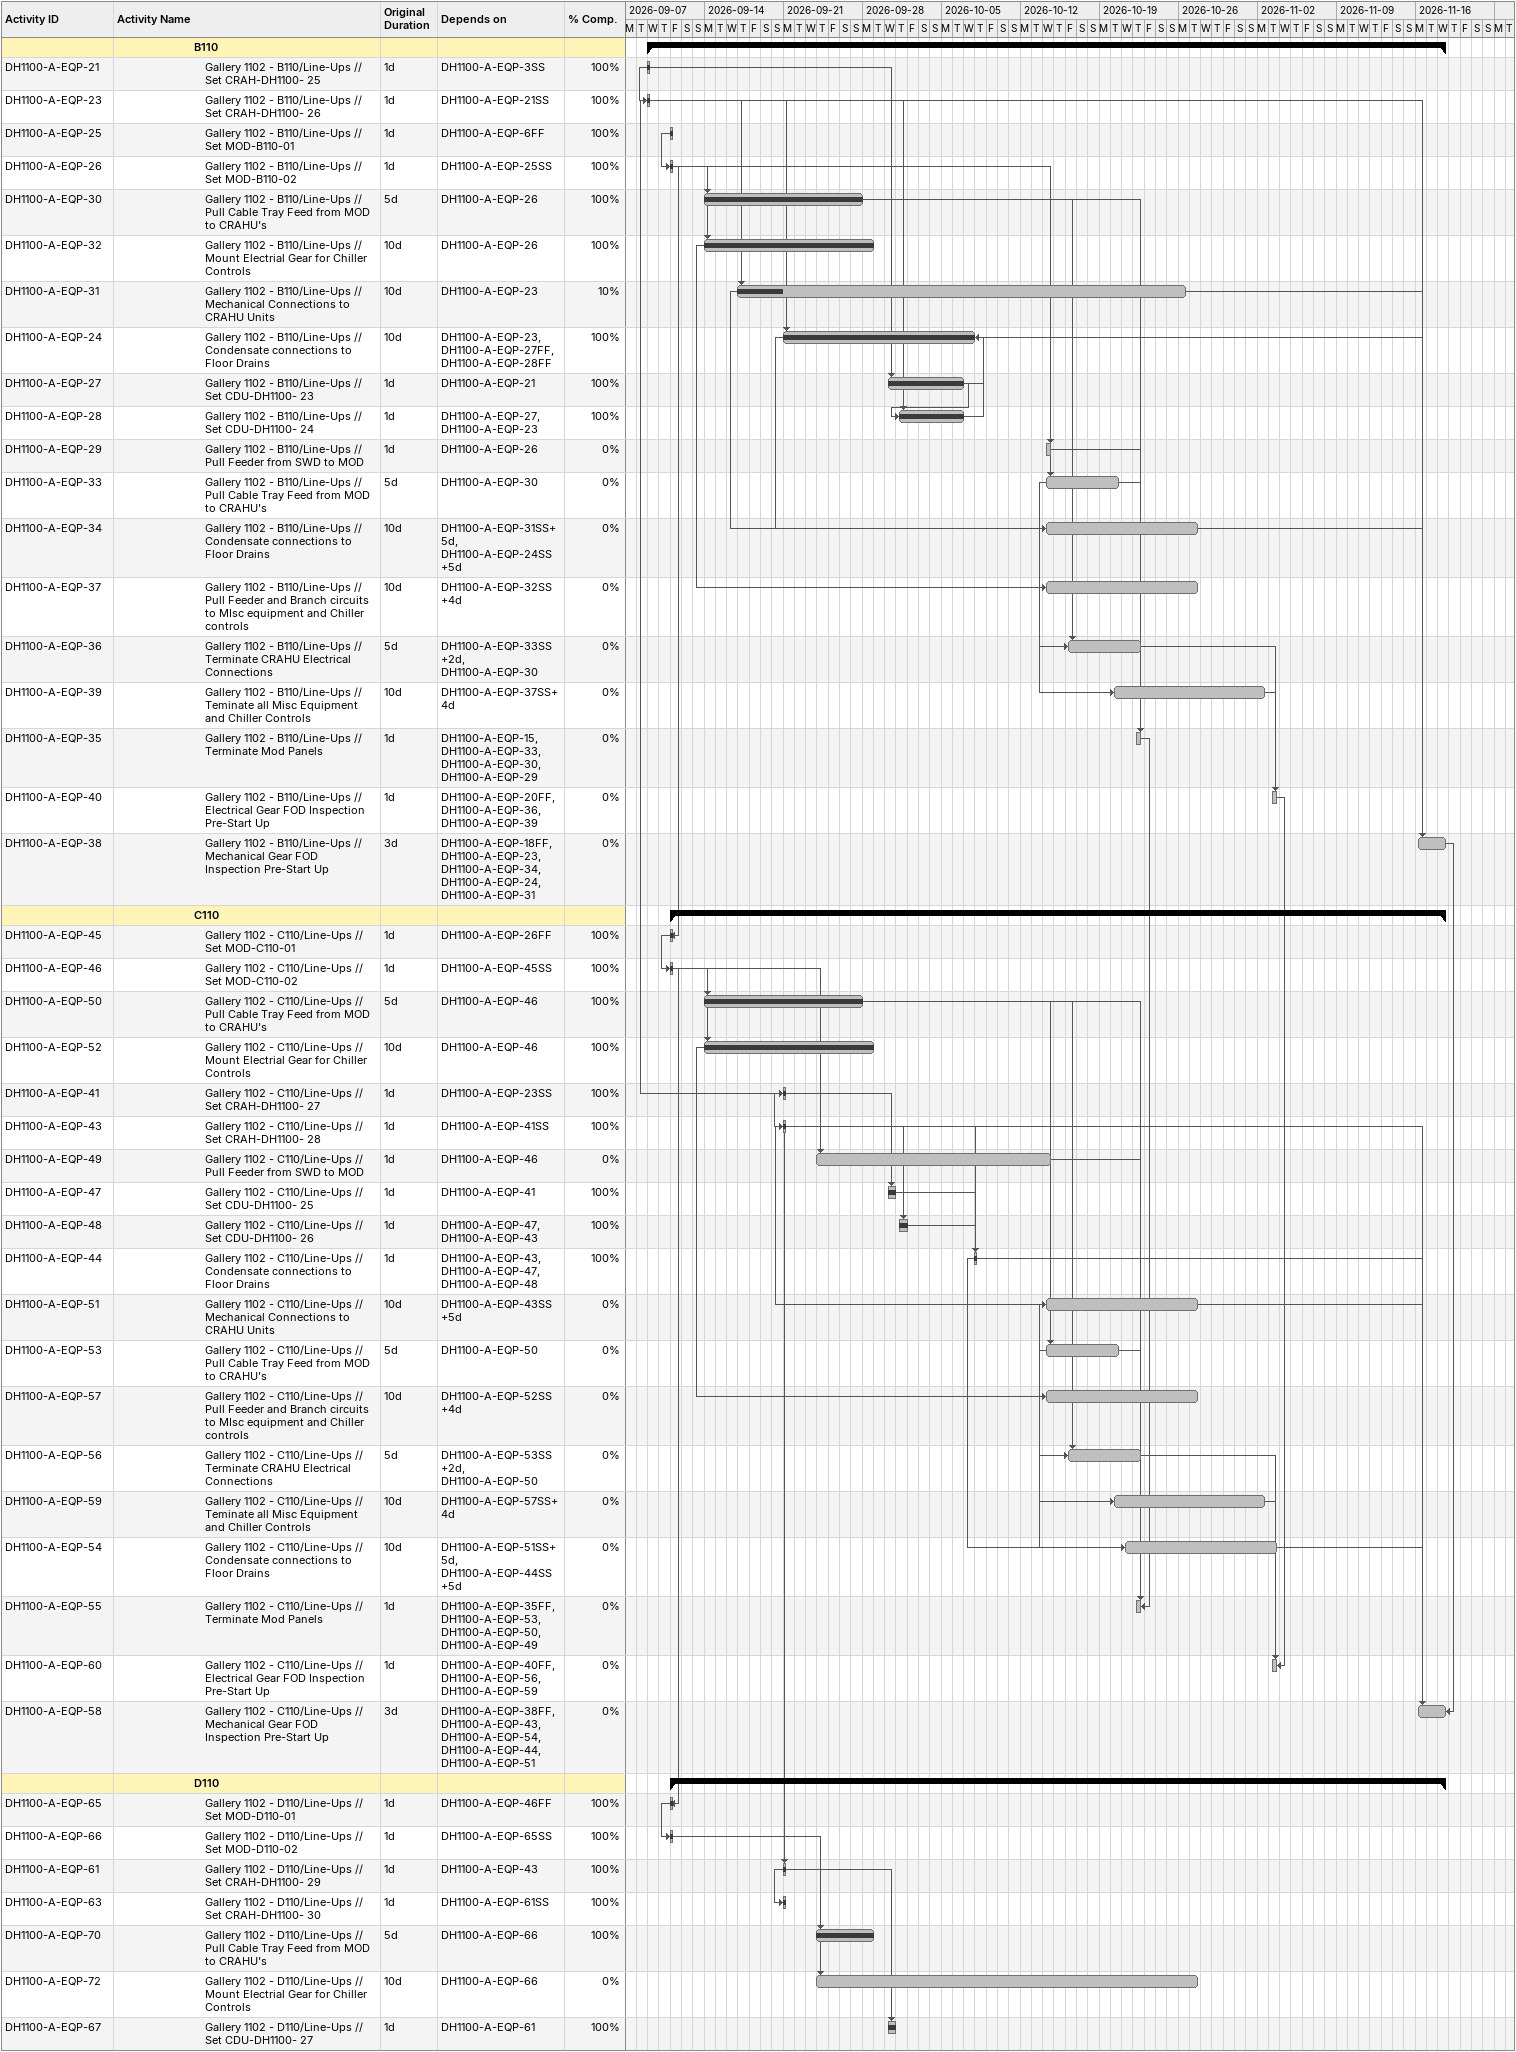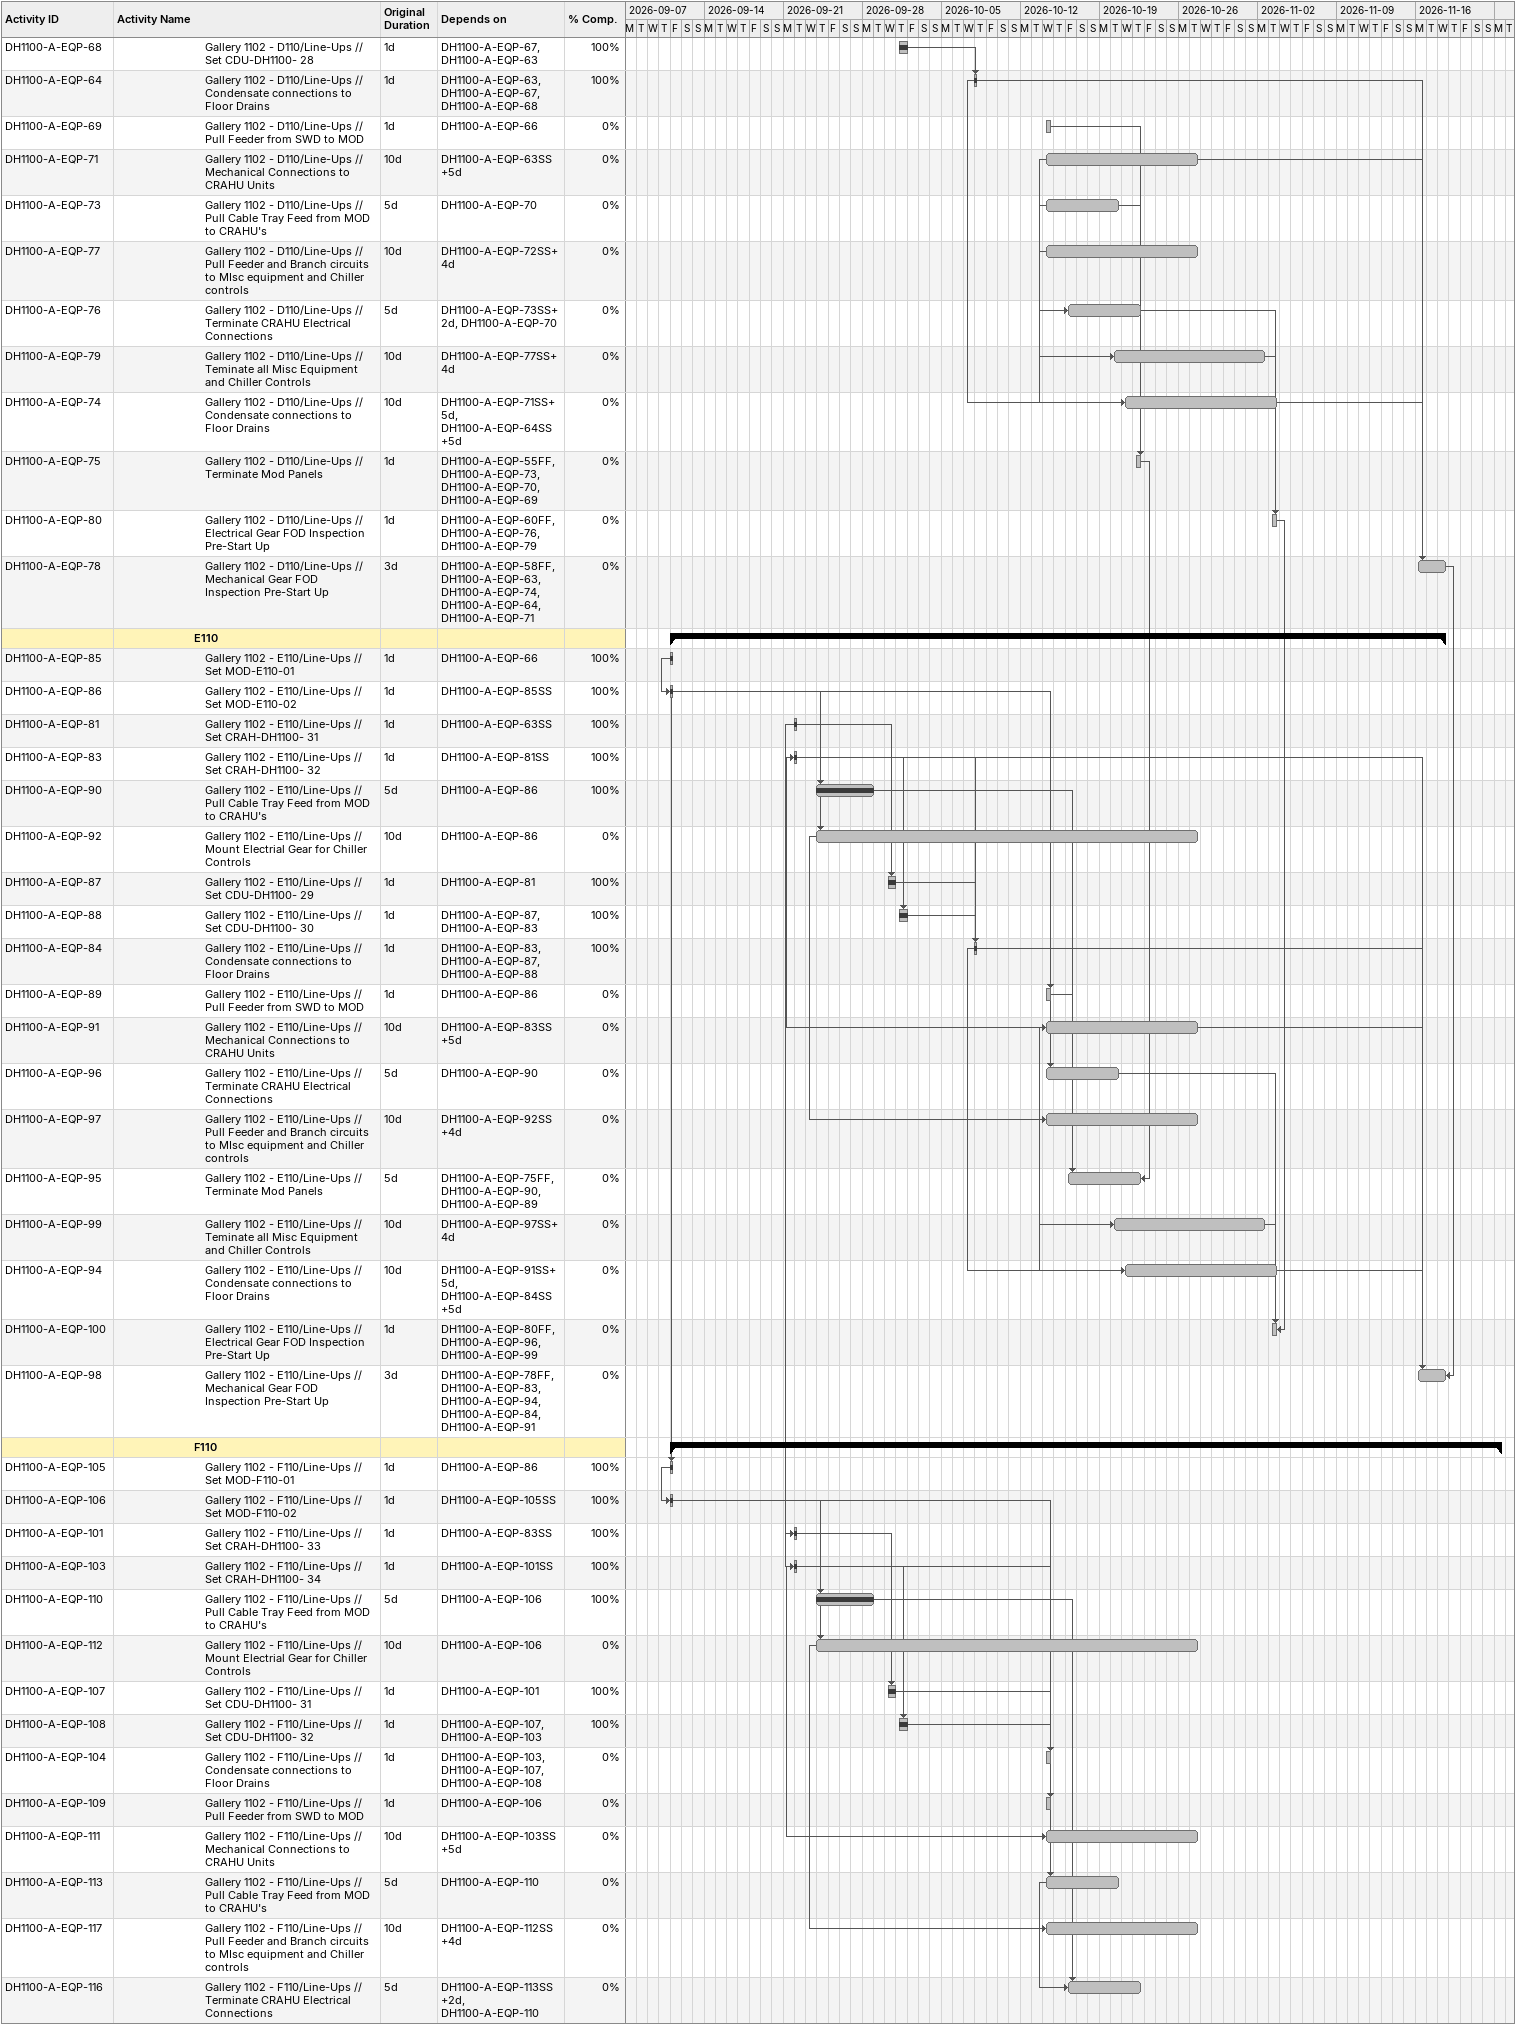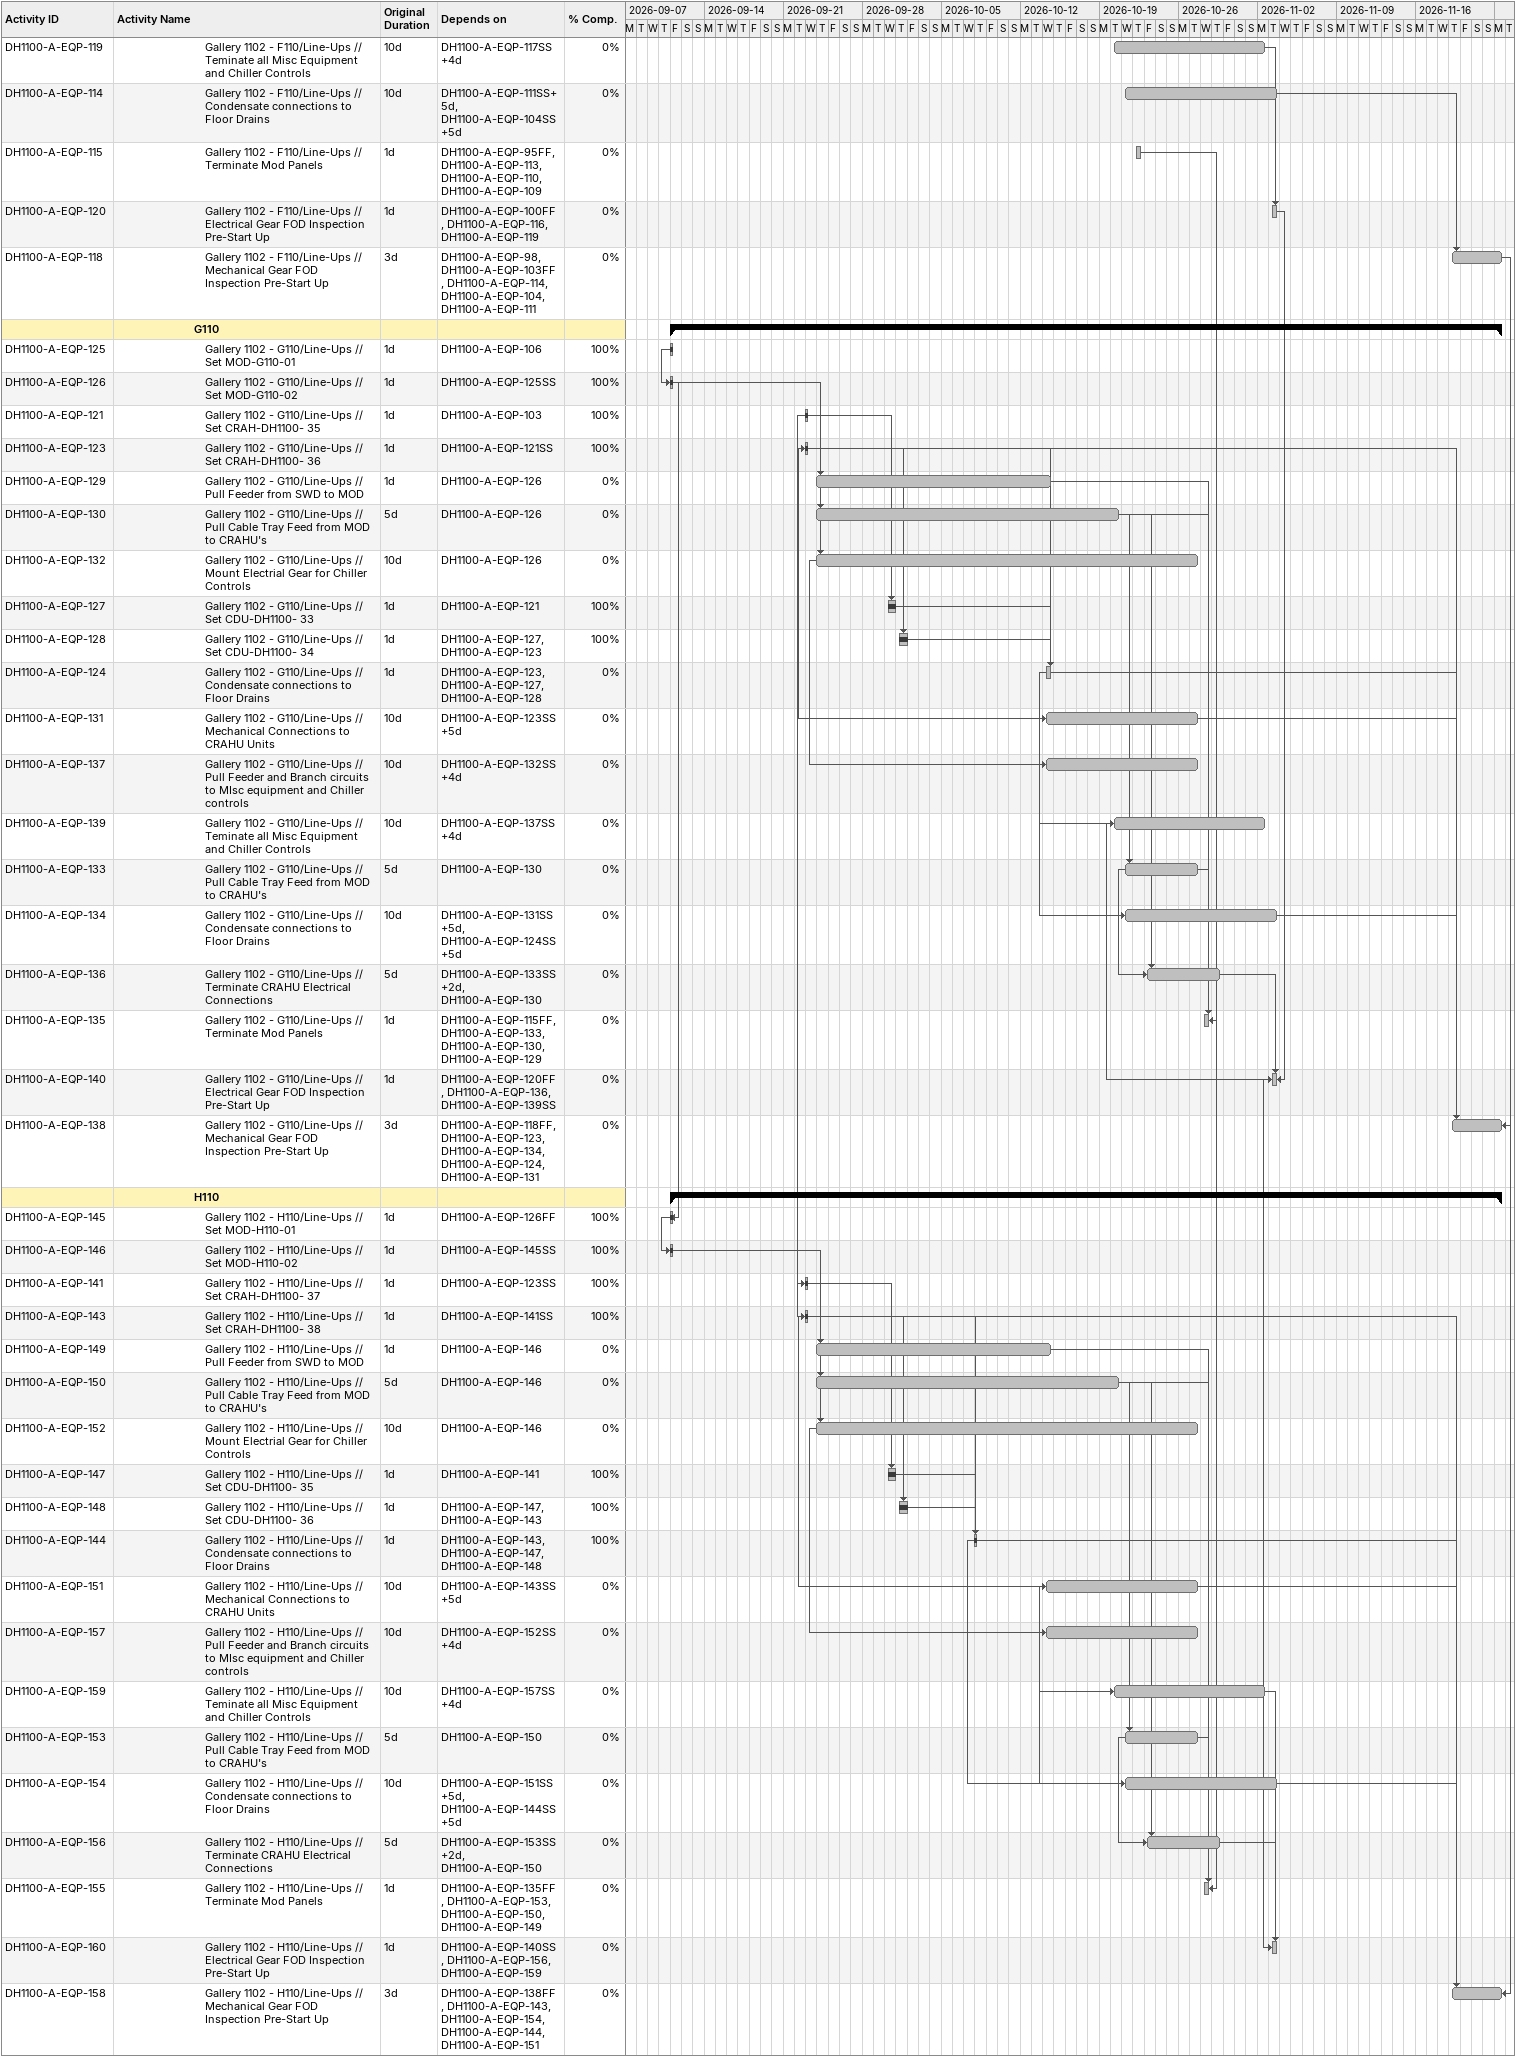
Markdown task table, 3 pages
| ID | Level | Task | Original duration | Start | Finish | Predecessors | % complete |
|---|---|---|---|---|---|---|---|
|  | 8 | **B110** |  | 2026-09-09 | 2026-11-18 |  |  |
| DH1100-A-EQP-21 | 9 | Gallery 1102 - B110/Line-Ups // Set CRAH-DH1100- 25 | 1d | 2026-09-09 | 2026-09-09 | DH1100-A-EQP-3SS | 100 |
| DH1100-A-EQP-23 | 9 | Gallery 1102 - B110/Line-Ups // Set CRAH-DH1100- 26 | 1d | 2026-09-09 | 2026-09-09 | DH1100-A-EQP-21SS | 100 |
| DH1100-A-EQP-25 | 9 | Gallery 1102 - B110/Line-Ups // Set MOD-B110-01 | 1d | 2026-09-11 | 2026-09-11 | DH1100-A-EQP-6FF | 100 |
| DH1100-A-EQP-26 | 9 | Gallery 1102 - B110/Line-Ups // Set MOD-B110-02 | 1d | 2026-09-11 | 2026-09-11 | DH1100-A-EQP-25SS | 100 |
| DH1100-A-EQP-30 | 9 | Gallery 1102 - B110/Line-Ups // Pull Cable Tray Feed from MOD to CRAHU's | 5d | 2026-09-14 | 2026-09-28 | DH1100-A-EQP-26 | 100 |
| DH1100-A-EQP-32 | 9 | Gallery 1102 - B110/Line-Ups // Mount Electrial Gear for Chiller Controls | 10d | 2026-09-14 | 2026-09-29 | DH1100-A-EQP-26 | 100 |
| DH1100-A-EQP-31 | 9 | Gallery 1102 - B110/Line-Ups // Mechanical Connections to CRAHU Units | 10d | 2026-09-17 | 2026-10-26 | DH1100-A-EQP-23 | 10 |
| DH1100-A-EQP-24 | 9 | Gallery 1102 - B110/Line-Ups // Condensate connections to Floor Drains | 10d | 2026-09-21 | 2026-10-08 | DH1100-A-EQP-23, DH1100-A-EQP-27FF, DH1100-A-EQP-28FF | 100 |
| DH1100-A-EQP-27 | 9 | Gallery 1102 - B110/Line-Ups // Set CDU-DH1100- 23 | 1d | 2026-09-30 | 2026-10-07 | DH1100-A-EQP-21 | 100 |
| DH1100-A-EQP-28 | 9 | Gallery 1102 - B110/Line-Ups // Set CDU-DH1100- 24 | 1d | 2026-10-01 | 2026-10-07 | DH1100-A-EQP-27, DH1100-A-EQP-23 | 100 |
| DH1100-A-EQP-29 | 9 | Gallery 1102 - B110/Line-Ups // Pull Feeder from SWD to MOD | 1d | 2026-10-14 | 2026-10-14 | DH1100-A-EQP-26 | 0 |
| DH1100-A-EQP-33 | 9 | Gallery 1102 - B110/Line-Ups // Pull Cable Tray Feed from MOD to CRAHU's | 5d | 2026-10-14 | 2026-10-20 | DH1100-A-EQP-30 | 0 |
| DH1100-A-EQP-34 | 9 | Gallery 1102 - B110/Line-Ups // Condensate connections to Floor Drains | 10d | 2026-10-14 | 2026-10-27 | DH1100-A-EQP-31SS+5d, DH1100-A-EQP-24SS+5d | 0 |
| DH1100-A-EQP-37 | 9 | Gallery 1102 - B110/Line-Ups // Pull Feeder and Branch circuits to MIsc equipment and Chiller controls | 10d | 2026-10-14 | 2026-10-27 | DH1100-A-EQP-32SS+4d | 0 |
| DH1100-A-EQP-36 | 9 | Gallery 1102 - B110/Line-Ups // Terminate CRAHU Electrical Connections | 5d | 2026-10-16 | 2026-10-22 | DH1100-A-EQP-33SS+2d, DH1100-A-EQP-30 | 0 |
| DH1100-A-EQP-39 | 9 | Gallery 1102 - B110/Line-Ups // Teminate all Misc Equipment and Chiller Controls | 10d | 2026-10-20 | 2026-11-02 | DH1100-A-EQP-37SS+4d | 0 |
| DH1100-A-EQP-35 | 9 | Gallery 1102 - B110/Line-Ups // Terminate Mod Panels | 1d | 2026-10-22 | 2026-10-22 | DH1100-A-EQP-15, DH1100-A-EQP-33, DH1100-A-EQP-30, DH1100-A-EQP-29 | 0 |
| DH1100-A-EQP-40 | 9 | Gallery 1102 - B110/Line-Ups // Electrical Gear FOD Inspection Pre-Start Up | 1d | 2026-11-03 | 2026-11-03 | DH1100-A-EQP-20FF, DH1100-A-EQP-36, DH1100-A-EQP-39 | 0 |
| DH1100-A-EQP-38 | 9 | Gallery 1102 - B110/Line-Ups // Mechanical Gear FOD Inspection Pre-Start Up | 3d | 2026-11-16 | 2026-11-18 | DH1100-A-EQP-18FF, DH1100-A-EQP-23, DH1100-A-EQP-34, DH1100-A-EQP-24, DH1100-A-EQP-31 | 0 |
|  | 8 | **C110** |  | 2026-09-11 | 2026-11-18 |  |  |
| DH1100-A-EQP-45 | 9 | Gallery 1102 - C110/Line-Ups // Set MOD-C110-01 | 1d | 2026-09-11 | 2026-09-11 | DH1100-A-EQP-26FF | 100 |
| DH1100-A-EQP-46 | 9 | Gallery 1102 - C110/Line-Ups // Set MOD-C110-02 | 1d | 2026-09-11 | 2026-09-11 | DH1100-A-EQP-45SS | 100 |
| DH1100-A-EQP-50 | 9 | Gallery 1102 - C110/Line-Ups // Pull Cable Tray Feed from MOD to CRAHU's | 5d | 2026-09-14 | 2026-09-28 | DH1100-A-EQP-46 | 100 |
| DH1100-A-EQP-52 | 9 | Gallery 1102 - C110/Line-Ups // Mount Electrial Gear for Chiller Controls | 10d | 2026-09-14 | 2026-09-29 | DH1100-A-EQP-46 | 100 |
| DH1100-A-EQP-41 | 9 | Gallery 1102 - C110/Line-Ups // Set CRAH-DH1100- 27 | 1d | 2026-09-21 | 2026-09-21 | DH1100-A-EQP-23SS | 100 |
| DH1100-A-EQP-43 | 9 | Gallery 1102 - C110/Line-Ups // Set CRAH-DH1100- 28 | 1d | 2026-09-21 | 2026-09-21 | DH1100-A-EQP-41SS | 100 |
| DH1100-A-EQP-49 | 9 | Gallery 1102 - C110/Line-Ups // Pull Feeder from SWD to MOD | 1d | 2026-09-24 | 2026-10-14 | DH1100-A-EQP-46 | 0 |
| DH1100-A-EQP-47 | 9 | Gallery 1102 - C110/Line-Ups // Set CDU-DH1100- 25 | 1d | 2026-09-30 | 2026-10-01 | DH1100-A-EQP-41 | 100 |
| DH1100-A-EQP-48 | 9 | Gallery 1102 - C110/Line-Ups // Set CDU-DH1100- 26 | 1d | 2026-10-01 | 2026-10-02 | DH1100-A-EQP-47, DH1100-A-EQP-43 | 100 |
| DH1100-A-EQP-44 | 9 | Gallery 1102 - C110/Line-Ups // Condensate connections to Floor Drains | 1d | 2026-10-08 | 2026-10-08 | DH1100-A-EQP-43, DH1100-A-EQP-47, DH1100-A-EQP-48 | 100 |
| DH1100-A-EQP-51 | 9 | Gallery 1102 - C110/Line-Ups // Mechanical Connections to CRAHU Units | 10d | 2026-10-14 | 2026-10-27 | DH1100-A-EQP-43SS+5d | 0 |
| DH1100-A-EQP-53 | 9 | Gallery 1102 - C110/Line-Ups // Pull Cable Tray Feed from MOD to CRAHU's | 5d | 2026-10-14 | 2026-10-20 | DH1100-A-EQP-50 | 0 |
| DH1100-A-EQP-57 | 9 | Gallery 1102 - C110/Line-Ups // Pull Feeder and Branch circuits to MIsc equipment and Chiller controls | 10d | 2026-10-14 | 2026-10-27 | DH1100-A-EQP-52SS+4d | 0 |
| DH1100-A-EQP-56 | 9 | Gallery 1102 - C110/Line-Ups // Terminate CRAHU Electrical Connections | 5d | 2026-10-16 | 2026-10-22 | DH1100-A-EQP-53SS+2d, DH1100-A-EQP-50 | 0 |
| DH1100-A-EQP-59 | 9 | Gallery 1102 - C110/Line-Ups // Teminate all Misc Equipment and Chiller Controls | 10d | 2026-10-20 | 2026-11-02 | DH1100-A-EQP-57SS+4d | 0 |
| DH1100-A-EQP-54 | 9 | Gallery 1102 - C110/Line-Ups // Condensate connections to Floor Drains | 10d | 2026-10-21 | 2026-11-03 | DH1100-A-EQP-51SS+5d, DH1100-A-EQP-44SS+5d | 0 |
| DH1100-A-EQP-55 | 9 | Gallery 1102 - C110/Line-Ups // Terminate Mod Panels | 1d | 2026-10-22 | 2026-10-22 | DH1100-A-EQP-35FF, DH1100-A-EQP-53, DH1100-A-EQP-50, DH1100-A-EQP-49 | 0 |
| DH1100-A-EQP-60 | 9 | Gallery 1102 - C110/Line-Ups // Electrical Gear FOD Inspection Pre-Start Up | 1d | 2026-11-03 | 2026-11-03 | DH1100-A-EQP-40FF, DH1100-A-EQP-56, DH1100-A-EQP-59 | 0 |
| DH1100-A-EQP-58 | 9 | Gallery 1102 - C110/Line-Ups // Mechanical Gear FOD Inspection Pre-Start Up | 3d | 2026-11-16 | 2026-11-18 | DH1100-A-EQP-38FF, DH1100-A-EQP-43, DH1100-A-EQP-54, DH1100-A-EQP-44, DH1100-A-EQP-51 | 0 |
|  | 8 | **D110** |  | 2026-09-11 | 2026-11-18 |  |  |
| DH1100-A-EQP-65 | 9 | Gallery 1102 - D110/Line-Ups // Set MOD-D110-01 | 1d | 2026-09-11 | 2026-09-11 | DH1100-A-EQP-46FF | 100 |
| DH1100-A-EQP-66 | 9 | Gallery 1102 - D110/Line-Ups // Set MOD-D110-02 | 1d | 2026-09-11 | 2026-09-11 | DH1100-A-EQP-65SS | 100 |
| DH1100-A-EQP-61 | 9 | Gallery 1102 - D110/Line-Ups // Set CRAH-DH1100- 29 | 1d | 2026-09-21 | 2026-09-21 | DH1100-A-EQP-43 | 100 |
| DH1100-A-EQP-63 | 9 | Gallery 1102 - D110/Line-Ups // Set CRAH-DH1100- 30 | 1d | 2026-09-21 | 2026-09-21 | DH1100-A-EQP-61SS | 100 |
| DH1100-A-EQP-70 | 9 | Gallery 1102 - D110/Line-Ups // Pull Cable Tray Feed from MOD to CRAHU's | 5d | 2026-09-24 | 2026-09-29 | DH1100-A-EQP-66 | 100 |
| DH1100-A-EQP-72 | 9 | Gallery 1102 - D110/Line-Ups // Mount Electrial Gear for Chiller Controls | 10d | 2026-09-24 | 2026-10-27 | DH1100-A-EQP-66 | 0 |
| DH1100-A-EQP-67 | 9 | Gallery 1102 - D110/Line-Ups // Set CDU-DH1100- 27 | 1d | 2026-09-30 | 2026-10-01 | DH1100-A-EQP-61 | 100 |
| DH1100-A-EQP-68 | 9 | Gallery 1102 - D110/Line-Ups // Set CDU-DH1100- 28 | 1d | 2026-10-01 | 2026-10-02 | DH1100-A-EQP-67, DH1100-A-EQP-63 | 100 |
| DH1100-A-EQP-64 | 9 | Gallery 1102 - D110/Line-Ups // Condensate connections to Floor Drains | 1d | 2026-10-08 | 2026-10-08 | DH1100-A-EQP-63, DH1100-A-EQP-67, DH1100-A-EQP-68 | 100 |
| DH1100-A-EQP-69 | 9 | Gallery 1102 - D110/Line-Ups // Pull Feeder from SWD to MOD | 1d | 2026-10-14 | 2026-10-14 | DH1100-A-EQP-66 | 0 |
| DH1100-A-EQP-71 | 9 | Gallery 1102 - D110/Line-Ups // Mechanical Connections to CRAHU Units | 10d | 2026-10-14 | 2026-10-27 | DH1100-A-EQP-63SS+5d | 0 |
| DH1100-A-EQP-73 | 9 | Gallery 1102 - D110/Line-Ups // Pull Cable Tray Feed from MOD to CRAHU's | 5d | 2026-10-14 | 2026-10-20 | DH1100-A-EQP-70 | 0 |
| DH1100-A-EQP-77 | 9 | Gallery 1102 - D110/Line-Ups // Pull Feeder and Branch circuits to MIsc equipment and Chiller controls | 10d | 2026-10-14 | 2026-10-27 | DH1100-A-EQP-72SS+4d | 0 |
| DH1100-A-EQP-76 | 9 | Gallery 1102 - D110/Line-Ups // Terminate CRAHU Electrical Connections | 5d | 2026-10-16 | 2026-10-22 | DH1100-A-EQP-73SS+2d, DH1100-A-EQP-70 | 0 |
| DH1100-A-EQP-79 | 9 | Gallery 1102 - D110/Line-Ups // Teminate all Misc Equipment and Chiller Controls | 10d | 2026-10-20 | 2026-11-02 | DH1100-A-EQP-77SS+4d | 0 |
| DH1100-A-EQP-74 | 9 | Gallery 1102 - D110/Line-Ups // Condensate connections to Floor Drains | 10d | 2026-10-21 | 2026-11-03 | DH1100-A-EQP-71SS+5d, DH1100-A-EQP-64SS+5d | 0 |
| DH1100-A-EQP-75 | 9 | Gallery 1102 - D110/Line-Ups // Terminate Mod Panels | 1d | 2026-10-22 | 2026-10-22 | DH1100-A-EQP-55FF, DH1100-A-EQP-73, DH1100-A-EQP-70, DH1100-A-EQP-69 | 0 |
| DH1100-A-EQP-80 | 9 | Gallery 1102 - D110/Line-Ups // Electrical Gear FOD Inspection Pre-Start Up | 1d | 2026-11-03 | 2026-11-03 | DH1100-A-EQP-60FF, DH1100-A-EQP-76, DH1100-A-EQP-79 | 0 |
| DH1100-A-EQP-78 | 9 | Gallery 1102 - D110/Line-Ups // Mechanical Gear FOD Inspection Pre-Start Up | 3d | 2026-11-16 | 2026-11-18 | DH1100-A-EQP-58FF, DH1100-A-EQP-63, DH1100-A-EQP-74, DH1100-A-EQP-64, DH1100-A-EQP-71 | 0 |
|  | 8 | **E110** |  | 2026-09-11 | 2026-11-18 |  |  |
| DH1100-A-EQP-85 | 9 | Gallery 1102 - E110/Line-Ups // Set MOD-E110-01 | 1d | 2026-09-11 | 2026-09-11 | DH1100-A-EQP-66 | 100 |
| DH1100-A-EQP-86 | 9 | Gallery 1102 - E110/Line-Ups // Set MOD-E110-02 | 1d | 2026-09-11 | 2026-09-11 | DH1100-A-EQP-85SS | 100 |
| DH1100-A-EQP-81 | 9 | Gallery 1102 - E110/Line-Ups // Set CRAH-DH1100- 31 | 1d | 2026-09-22 | 2026-09-22 | DH1100-A-EQP-63SS | 100 |
| DH1100-A-EQP-83 | 9 | Gallery 1102 - E110/Line-Ups // Set CRAH-DH1100- 32 | 1d | 2026-09-22 | 2026-09-22 | DH1100-A-EQP-81SS | 100 |
| DH1100-A-EQP-90 | 9 | Gallery 1102 - E110/Line-Ups // Pull Cable Tray Feed from MOD to CRAHU's | 5d | 2026-09-24 | 2026-09-29 | DH1100-A-EQP-86 | 100 |
| DH1100-A-EQP-92 | 9 | Gallery 1102 - E110/Line-Ups // Mount Electrial Gear for Chiller Controls | 10d | 2026-09-24 | 2026-10-27 | DH1100-A-EQP-86 | 0 |
| DH1100-A-EQP-87 | 9 | Gallery 1102 - E110/Line-Ups // Set CDU-DH1100- 29 | 1d | 2026-09-30 | 2026-10-01 | DH1100-A-EQP-81 | 100 |
| DH1100-A-EQP-88 | 9 | Gallery 1102 - E110/Line-Ups // Set CDU-DH1100- 30 | 1d | 2026-10-01 | 2026-10-02 | DH1100-A-EQP-87, DH1100-A-EQP-83 | 100 |
| DH1100-A-EQP-84 | 9 | Gallery 1102 - E110/Line-Ups // Condensate connections to Floor Drains | 1d | 2026-10-08 | 2026-10-08 | DH1100-A-EQP-83, DH1100-A-EQP-87, DH1100-A-EQP-88 | 100 |
| DH1100-A-EQP-89 | 9 | Gallery 1102 - E110/Line-Ups // Pull Feeder from SWD to MOD | 1d | 2026-10-14 | 2026-10-14 | DH1100-A-EQP-86 | 0 |
| DH1100-A-EQP-91 | 9 | Gallery 1102 - E110/Line-Ups // Mechanical Connections to CRAHU Units | 10d | 2026-10-14 | 2026-10-27 | DH1100-A-EQP-83SS+5d | 0 |
| DH1100-A-EQP-96 | 9 | Gallery 1102 - E110/Line-Ups // Terminate CRAHU Electrical Connections | 5d | 2026-10-14 | 2026-10-20 | DH1100-A-EQP-90 | 0 |
| DH1100-A-EQP-97 | 9 | Gallery 1102 - E110/Line-Ups // Pull Feeder and Branch circuits to MIsc equipment and Chiller controls | 10d | 2026-10-14 | 2026-10-27 | DH1100-A-EQP-92SS+4d | 0 |
| DH1100-A-EQP-95 | 9 | Gallery 1102 - E110/Line-Ups // Terminate Mod Panels | 5d | 2026-10-16 | 2026-10-22 | DH1100-A-EQP-75FF, DH1100-A-EQP-90, DH1100-A-EQP-89 | 0 |
| DH1100-A-EQP-99 | 9 | Gallery 1102 - E110/Line-Ups // Teminate all Misc Equipment and Chiller Controls | 10d | 2026-10-20 | 2026-11-02 | DH1100-A-EQP-97SS+4d | 0 |
| DH1100-A-EQP-94 | 9 | Gallery 1102 - E110/Line-Ups // Condensate connections to Floor Drains | 10d | 2026-10-21 | 2026-11-03 | DH1100-A-EQP-91SS+5d, DH1100-A-EQP-84SS+5d | 0 |
| DH1100-A-EQP-100 | 9 | Gallery 1102 - E110/Line-Ups // Electrical Gear FOD Inspection Pre-Start Up | 1d | 2026-11-03 | 2026-11-03 | DH1100-A-EQP-80FF, DH1100-A-EQP-96, DH1100-A-EQP-99 | 0 |
| DH1100-A-EQP-98 | 9 | Gallery 1102 - E110/Line-Ups // Mechanical Gear FOD Inspection Pre-Start Up | 3d | 2026-11-16 | 2026-11-18 | DH1100-A-EQP-78FF, DH1100-A-EQP-83, DH1100-A-EQP-94, DH1100-A-EQP-84, DH1100-A-EQP-91 | 0 |
|  | 8 | **F110** |  | 2026-09-11 | 2026-11-23 |  |  |
| DH1100-A-EQP-105 | 9 | Gallery 1102 - F110/Line-Ups // Set MOD-F110-01 | 1d | 2026-09-11 | 2026-09-11 | DH1100-A-EQP-86 | 100 |
| DH1100-A-EQP-106 | 9 | Gallery 1102 - F110/Line-Ups // Set MOD-F110-02 | 1d | 2026-09-11 | 2026-09-11 | DH1100-A-EQP-105SS | 100 |
| DH1100-A-EQP-101 | 9 | Gallery 1102 - F110/Line-Ups // Set CRAH-DH1100- 33 | 1d | 2026-09-22 | 2026-09-22 | DH1100-A-EQP-83SS | 100 |
| DH1100-A-EQP-103 | 9 | Gallery 1102 - F110/Line-Ups // Set CRAH-DH1100- 34 | 1d | 2026-09-22 | 2026-09-22 | DH1100-A-EQP-101SS | 100 |
| DH1100-A-EQP-110 | 9 | Gallery 1102 - F110/Line-Ups // Pull Cable Tray Feed from MOD to CRAHU's | 5d | 2026-09-24 | 2026-09-29 | DH1100-A-EQP-106 | 100 |
| DH1100-A-EQP-112 | 9 | Gallery 1102 - F110/Line-Ups // Mount Electrial Gear for Chiller Controls | 10d | 2026-09-24 | 2026-10-27 | DH1100-A-EQP-106 | 0 |
| DH1100-A-EQP-107 | 9 | Gallery 1102 - F110/Line-Ups // Set CDU-DH1100- 31 | 1d | 2026-09-30 | 2026-10-01 | DH1100-A-EQP-101 | 100 |
| DH1100-A-EQP-108 | 9 | Gallery 1102 - F110/Line-Ups // Set CDU-DH1100- 32 | 1d | 2026-10-01 | 2026-10-02 | DH1100-A-EQP-107, DH1100-A-EQP-103 | 100 |
| DH1100-A-EQP-104 | 9 | Gallery 1102 - F110/Line-Ups // Condensate connections to Floor Drains | 1d | 2026-10-14 | 2026-10-14 | DH1100-A-EQP-103, DH1100-A-EQP-107, DH1100-A-EQP-108 | 0 |
| DH1100-A-EQP-109 | 9 | Gallery 1102 - F110/Line-Ups // Pull Feeder from SWD to MOD | 1d | 2026-10-14 | 2026-10-14 | DH1100-A-EQP-106 | 0 |
| DH1100-A-EQP-111 | 9 | Gallery 1102 - F110/Line-Ups // Mechanical Connections to CRAHU Units | 10d | 2026-10-14 | 2026-10-27 | DH1100-A-EQP-103SS+5d | 0 |
| DH1100-A-EQP-113 | 9 | Gallery 1102 - F110/Line-Ups // Pull Cable Tray Feed from MOD to CRAHU's | 5d | 2026-10-14 | 2026-10-20 | DH1100-A-EQP-110 | 0 |
| DH1100-A-EQP-117 | 9 | Gallery 1102 - F110/Line-Ups // Pull Feeder and Branch circuits to MIsc equipment and Chiller controls | 10d | 2026-10-14 | 2026-10-27 | DH1100-A-EQP-112SS+4d | 0 |
| DH1100-A-EQP-116 | 9 | Gallery 1102 - F110/Line-Ups // Terminate CRAHU Electrical Connections | 5d | 2026-10-16 | 2026-10-22 | DH1100-A-EQP-113SS+2d, DH1100-A-EQP-110 | 0 |
| DH1100-A-EQP-119 | 9 | Gallery 1102 - F110/Line-Ups // Teminate all Misc Equipment and Chiller Controls | 10d | 2026-10-20 | 2026-11-02 | DH1100-A-EQP-117SS+4d | 0 |
| DH1100-A-EQP-114 | 9 | Gallery 1102 - F110/Line-Ups // Condensate connections to Floor Drains | 10d | 2026-10-21 | 2026-11-03 | DH1100-A-EQP-111SS+5d, DH1100-A-EQP-104SS+5d | 0 |
| DH1100-A-EQP-115 | 9 | Gallery 1102 - F110/Line-Ups // Terminate Mod Panels | 1d | 2026-10-22 | 2026-10-22 | DH1100-A-EQP-95FF, DH1100-A-EQP-113, DH1100-A-EQP-110, DH1100-A-EQP-109 | 0 |
| DH1100-A-EQP-120 | 9 | Gallery 1102 - F110/Line-Ups // Electrical Gear FOD Inspection Pre-Start Up | 1d | 2026-11-03 | 2026-11-03 | DH1100-A-EQP-100FF, DH1100-A-EQP-116, DH1100-A-EQP-119 | 0 |
| DH1100-A-EQP-118 | 9 | Gallery 1102 - F110/Line-Ups // Mechanical Gear FOD Inspection Pre-Start Up | 3d | 2026-11-19 | 2026-11-23 | DH1100-A-EQP-98, DH1100-A-EQP-103FF, DH1100-A-EQP-114, DH1100-A-EQP-104, DH1100-A-EQP-111 | 0 |
|  | 8 | **G110** |  | 2026-09-11 | 2026-11-23 |  |  |
| DH1100-A-EQP-125 | 9 | Gallery 1102 - G110/Line-Ups // Set MOD-G110-01 | 1d | 2026-09-11 | 2026-09-11 | DH1100-A-EQP-106 | 100 |
| DH1100-A-EQP-126 | 9 | Gallery 1102 - G110/Line-Ups // Set MOD-G110-02 | 1d | 2026-09-11 | 2026-09-11 | DH1100-A-EQP-125SS | 100 |
| DH1100-A-EQP-121 | 9 | Gallery 1102 - G110/Line-Ups // Set CRAH-DH1100- 35 | 1d | 2026-09-23 | 2026-09-23 | DH1100-A-EQP-103 | 100 |
| DH1100-A-EQP-123 | 9 | Gallery 1102 - G110/Line-Ups // Set CRAH-DH1100- 36 | 1d | 2026-09-23 | 2026-09-23 | DH1100-A-EQP-121SS | 100 |
| DH1100-A-EQP-129 | 9 | Gallery 1102 - G110/Line-Ups // Pull Feeder from SWD to MOD | 1d | 2026-09-24 | 2026-10-14 | DH1100-A-EQP-126 | 0 |
| DH1100-A-EQP-130 | 9 | Gallery 1102 - G110/Line-Ups // Pull Cable Tray Feed from MOD to CRAHU's | 5d | 2026-09-24 | 2026-10-20 | DH1100-A-EQP-126 | 0 |
| DH1100-A-EQP-132 | 9 | Gallery 1102 - G110/Line-Ups // Mount Electrial Gear for Chiller Controls | 10d | 2026-09-24 | 2026-10-27 | DH1100-A-EQP-126 | 0 |
| DH1100-A-EQP-127 | 9 | Gallery 1102 - G110/Line-Ups // Set CDU-DH1100- 33 | 1d | 2026-09-30 | 2026-10-01 | DH1100-A-EQP-121 | 100 |
| DH1100-A-EQP-128 | 9 | Gallery 1102 - G110/Line-Ups // Set CDU-DH1100- 34 | 1d | 2026-10-01 | 2026-10-02 | DH1100-A-EQP-127, DH1100-A-EQP-123 | 100 |
| DH1100-A-EQP-124 | 9 | Gallery 1102 - G110/Line-Ups // Condensate connections to Floor Drains | 1d | 2026-10-14 | 2026-10-14 | DH1100-A-EQP-123, DH1100-A-EQP-127, DH1100-A-EQP-128 | 0 |
| DH1100-A-EQP-131 | 9 | Gallery 1102 - G110/Line-Ups // Mechanical Connections to CRAHU Units | 10d | 2026-10-14 | 2026-10-27 | DH1100-A-EQP-123SS+5d | 0 |
| DH1100-A-EQP-137 | 9 | Gallery 1102 - G110/Line-Ups // Pull Feeder and Branch circuits to MIsc equipment and Chiller controls | 10d | 2026-10-14 | 2026-10-27 | DH1100-A-EQP-132SS+4d | 0 |
| DH1100-A-EQP-139 | 9 | Gallery 1102 - G110/Line-Ups // Teminate all Misc Equipment and Chiller Controls | 10d | 2026-10-20 | 2026-11-02 | DH1100-A-EQP-137SS+4d | 0 |
| DH1100-A-EQP-133 | 9 | Gallery 1102 - G110/Line-Ups // Pull Cable Tray Feed from MOD to CRAHU's | 5d | 2026-10-21 | 2026-10-27 | DH1100-A-EQP-130 | 0 |
| DH1100-A-EQP-134 | 9 | Gallery 1102 - G110/Line-Ups // Condensate connections to Floor Drains | 10d | 2026-10-21 | 2026-11-03 | DH1100-A-EQP-131SS+5d, DH1100-A-EQP-124SS+5d | 0 |
| DH1100-A-EQP-136 | 9 | Gallery 1102 - G110/Line-Ups // Terminate CRAHU Electrical Connections | 5d | 2026-10-23 | 2026-10-29 | DH1100-A-EQP-133SS+2d, DH1100-A-EQP-130 | 0 |
| DH1100-A-EQP-135 | 9 | Gallery 1102 - G110/Line-Ups // Terminate Mod Panels | 1d | 2026-10-28 | 2026-10-28 | DH1100-A-EQP-115FF, DH1100-A-EQP-133, DH1100-A-EQP-130, DH1100-A-EQP-129 | 0 |
| DH1100-A-EQP-140 | 9 | Gallery 1102 - G110/Line-Ups // Electrical Gear FOD Inspection Pre-Start Up | 1d | 2026-11-03 | 2026-11-03 | DH1100-A-EQP-120FF, DH1100-A-EQP-136, DH1100-A-EQP-139SS | 0 |
| DH1100-A-EQP-138 | 9 | Gallery 1102 - G110/Line-Ups // Mechanical Gear FOD Inspection Pre-Start Up | 3d | 2026-11-19 | 2026-11-23 | DH1100-A-EQP-118FF, DH1100-A-EQP-123, DH1100-A-EQP-134, DH1100-A-EQP-124, DH1100-A-EQP-131 | 0 |
|  | 8 | **H110** |  | 2026-09-11 | 2026-11-23 |  |  |
| DH1100-A-EQP-145 | 9 | Gallery 1102 - H110/Line-Ups // Set MOD-H110-01 | 1d | 2026-09-11 | 2026-09-11 | DH1100-A-EQP-126FF | 100 |
| DH1100-A-EQP-146 | 9 | Gallery 1102 - H110/Line-Ups // Set MOD-H110-02 | 1d | 2026-09-11 | 2026-09-11 | DH1100-A-EQP-145SS | 100 |
| DH1100-A-EQP-141 | 9 | Gallery 1102 - H110/Line-Ups // Set CRAH-DH1100- 37 | 1d | 2026-09-23 | 2026-09-23 | DH1100-A-EQP-123SS | 100 |
| DH1100-A-EQP-143 | 9 | Gallery 1102 - H110/Line-Ups // Set CRAH-DH1100- 38 | 1d | 2026-09-23 | 2026-09-23 | DH1100-A-EQP-141SS | 100 |
| DH1100-A-EQP-149 | 9 | Gallery 1102 - H110/Line-Ups // Pull Feeder from SWD to MOD | 1d | 2026-09-24 | 2026-10-14 | DH1100-A-EQP-146 | 0 |
| DH1100-A-EQP-150 | 9 | Gallery 1102 - H110/Line-Ups // Pull Cable Tray Feed from MOD to CRAHU's | 5d | 2026-09-24 | 2026-10-20 | DH1100-A-EQP-146 | 0 |
| DH1100-A-EQP-152 | 9 | Gallery 1102 - H110/Line-Ups // Mount Electrial Gear for Chiller Controls | 10d | 2026-09-24 | 2026-10-27 | DH1100-A-EQP-146 | 0 |
| DH1100-A-EQP-147 | 9 | Gallery 1102 - H110/Line-Ups // Set CDU-DH1100- 35 | 1d | 2026-09-30 | 2026-10-01 | DH1100-A-EQP-141 | 100 |
| DH1100-A-EQP-148 | 9 | Gallery 1102 - H110/Line-Ups // Set CDU-DH1100- 36 | 1d | 2026-10-01 | 2026-10-02 | DH1100-A-EQP-147, DH1100-A-EQP-143 | 100 |
| DH1100-A-EQP-144 | 9 | Gallery 1102 - H110/Line-Ups // Condensate connections to Floor Drains | 1d | 2026-10-08 | 2026-10-08 | DH1100-A-EQP-143, DH1100-A-EQP-147, DH1100-A-EQP-148 | 100 |
| DH1100-A-EQP-151 | 9 | Gallery 1102 - H110/Line-Ups // Mechanical Connections to CRAHU Units | 10d | 2026-10-14 | 2026-10-27 | DH1100-A-EQP-143SS+5d | 0 |
| DH1100-A-EQP-157 | 9 | Gallery 1102 - H110/Line-Ups // Pull Feeder and Branch circuits to MIsc equipment and Chiller controls | 10d | 2026-10-14 | 2026-10-27 | DH1100-A-EQP-152SS+4d | 0 |
| DH1100-A-EQP-159 | 9 | Gallery 1102 - H110/Line-Ups // Teminate all Misc Equipment and Chiller Controls | 10d | 2026-10-20 | 2026-11-02 | DH1100-A-EQP-157SS+4d | 0 |
| DH1100-A-EQP-153 | 9 | Gallery 1102 - H110/Line-Ups // Pull Cable Tray Feed from MOD to CRAHU's | 5d | 2026-10-21 | 2026-10-27 | DH1100-A-EQP-150 | 0 |
| DH1100-A-EQP-154 | 9 | Gallery 1102 - H110/Line-Ups // Condensate connections to Floor Drains | 10d | 2026-10-21 | 2026-11-03 | DH1100-A-EQP-151SS+5d, DH1100-A-EQP-144SS+5d | 0 |
| DH1100-A-EQP-156 | 9 | Gallery 1102 - H110/Line-Ups // Terminate CRAHU Electrical Connections | 5d | 2026-10-23 | 2026-10-29 | DH1100-A-EQP-153SS+2d, DH1100-A-EQP-150 | 0 |
| DH1100-A-EQP-155 | 9 | Gallery 1102 - H110/Line-Ups // Terminate Mod Panels | 1d | 2026-10-28 | 2026-10-28 | DH1100-A-EQP-135FF, DH1100-A-EQP-153, DH1100-A-EQP-150, DH1100-A-EQP-149 | 0 |
| DH1100-A-EQP-160 | 9 | Gallery 1102 - H110/Line-Ups // Electrical Gear FOD Inspection Pre-Start Up | 1d | 2026-11-03 | 2026-11-03 | DH1100-A-EQP-140SS, DH1100-A-EQP-156, DH1100-A-EQP-159 | 0 |
| DH1100-A-EQP-158 | 9 | Gallery 1102 - H110/Line-Ups // Mechanical Gear FOD Inspection Pre-Start Up | 3d | 2026-11-19 | 2026-11-23 | DH1100-A-EQP-138FF, DH1100-A-EQP-143, DH1100-A-EQP-154, DH1100-A-EQP-144, DH1100-A-EQP-151 | 0 |
